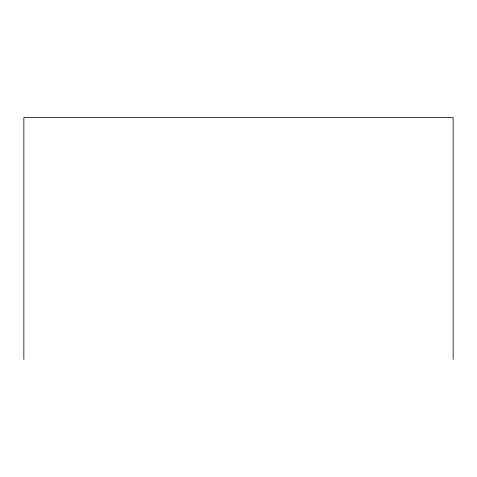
<?xml version="1.0" encoding="UTF-8"?>
<svg xmlns="http://www.w3.org/2000/svg" width="477" height="477" viewBox="0 0 477 477"><rect width="100%" height="100%" fill="white"/><g stroke="black" fill="none" stroke-linecap="round" stroke-linejoin="round"><path stroke-width="0.72" d="M453.15 359.396L453.15 117.604L23.85 117.604L23.85 359.396"/></g></svg>
